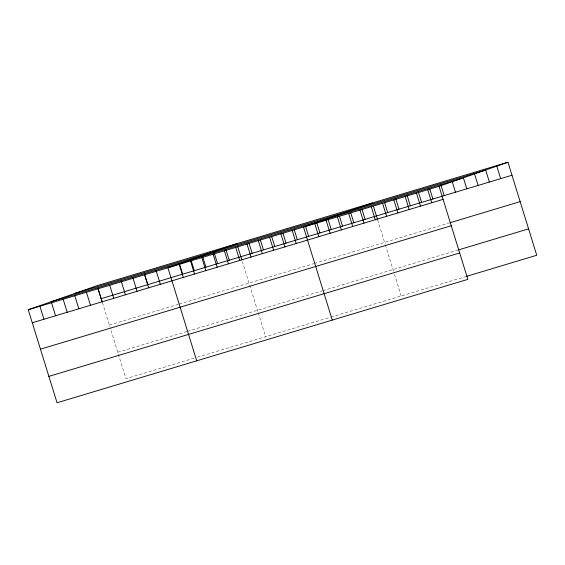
<?xml version="1.0" encoding="UTF-8"?>
<svg xmlns="http://www.w3.org/2000/svg" width="565" height="565" viewBox="0 0 565 565"><rect width="100%" height="100%" fill="white"/><g stroke="black" fill="none" stroke-linecap="round" stroke-linejoin="round"><path stroke-width="0.42" stroke-dasharray="2.83 2.12" d="M109.349 325.059L178.356 304.33M179.19 304.083L313.582 263.707M314.387 263.467L449.147 222.984M117.774 352.263L186.775 331.535M187.608 331.288L322.001 290.911M322.806 290.671L457.565 250.189M194.12 358.189L125.946 378.67L110.118 327.538M197.446 357.186L330.172 317.318M330.984 317.071L465.737 276.589M377.653 219.976L385.104 244.024M385.358 244.85L393.508 271.179M394.497 274.378L401.185 295.982M242.336 261.496L257.944 311.908M258.191 312.706L265.621 336.705M102.42 302.656L109.864 326.711"/><path stroke-width="0.85" d="M507.949 162.226L439.054 186.33L467.855 279.364L57.051 402.774L28.25 309.74L97.145 285.636L507.949 162.226L536.75 255.26L466.549 276.349M236.82 243.677L167.925 267.782L196.719 360.816M372.384 202.948L303.49 227.059L332.291 320.094M74.41 293.588L485.215 170.178M50.984 301.788L461.789 178.378M28.25 309.74L439.054 186.33M101.177 298.659L511.982 175.249M32.283 322.77L443.087 199.353M449.952 222.744L520.153 201.649M40.454 349.17L451.258 225.76M458.37 249.942L528.579 228.853M48.873 376.375L459.677 252.965M496.656 165.616L500.689 178.639M485.61 169.825L489.389 182.036M474.565 174.034L478.089 185.426M463.265 177.424L466.796 188.823M452.219 181.633L455.496 192.22M440.926 185.03L444.203 195.61M429.626 188.42L432.903 199.007M427.754 189.727L431.787 202.75M418.333 191.818L421.603 202.397M416.462 193.117L420.494 206.147M407.033 195.208L410.31 205.794M405.161 196.514L409.194 209.537M395.733 198.605L399.01 209.184M393.869 199.911L397.894 212.934M384.694 202.814L387.717 212.581M382.569 203.301L386.601 216.324M373.394 206.204L377.406 219.171M371.269 206.698L375.301 219.721M362.094 209.601L365.117 219.368M359.976 210.088L364.008 223.111M350.801 212.991L353.824 222.758M348.676 213.485L352.708 226.509M339.501 216.388L342.524 226.155M337.383 216.875L341.415 229.899M328.209 219.778L331.231 229.545M326.083 220.272L330.115 233.296M316.909 223.175L319.931 232.942M314.783 223.662L318.815 236.686M305.609 226.565L308.638 236.34M294.316 229.962L297.338 239.73M292.19 230.449L296.222 243.473M283.016 233.359L286.038 243.127M280.897 233.846L284.93 246.87M271.723 236.749L274.745 246.517M269.597 237.236L273.63 250.267M260.423 240.146L263.445 249.914M258.304 240.634L262.329 253.657M249.123 243.536L252.152 253.304M247.004 244.024L251.037 257.054M237.83 246.933L241.841 259.9M235.704 247.421L239.737 260.444M225.936 249.617L229.213 260.197M224.411 250.818L228.444 263.841M214.297 253.113L217.574 263.693M213.111 254.208L217.144 267.231M202.658 256.609L205.935 267.189M201.818 257.605L205.844 270.628M191.274 260.917L194.296 270.684M190.518 260.995L194.551 274.018M179.635 264.413L182.657 274.18M179.218 264.392L183.251 277.415M156.102 270.593L160.319 284.301M144.463 274.089L147.733 284.675M144.647 274.774L148.68 287.804M132.824 277.585L137.034 291.3M121.178 281.08L125.395 294.796M109.723 285.269L113.756 298.292M97.9 288.079L102.166 301.858M98.084 288.764L102.117 301.788M86.445 292.26L90.478 305.284M74.806 295.756L78.839 308.78M63.167 299.252L67.2 312.276M51.528 302.748L55.561 315.771M39.889 306.244L43.922 319.267"/></g></svg>
